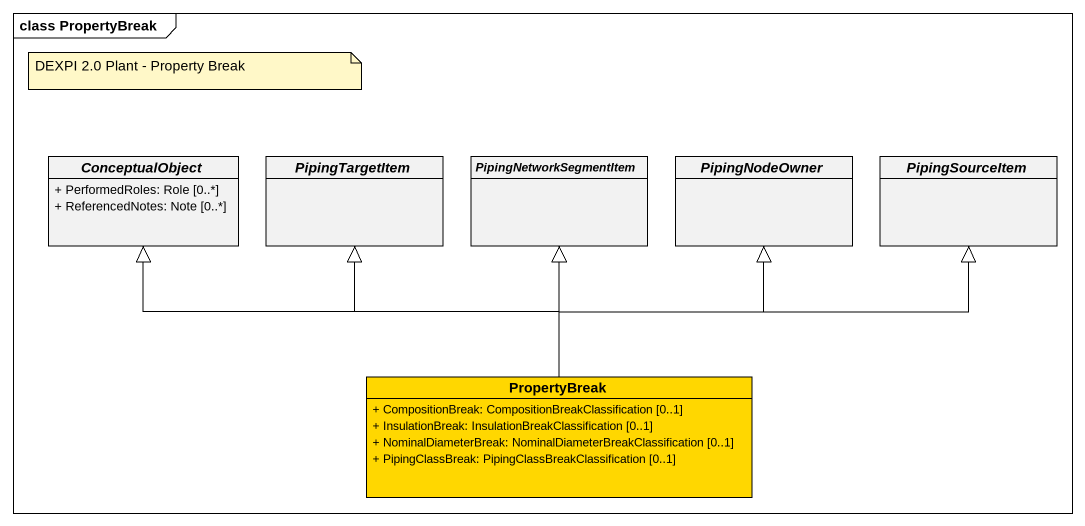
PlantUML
@startuml
mainframe class PropertyBreak
hide circle
hide empty members
skinparam classAttributeIconSize 0
abstract class ConceptualObject {
  + PerformedRoles: Role [0..*]
  + ReferencedNotes: Note [0..*]
}
abstract class PipingTargetItem
abstract class PipingNetworkSegmentItem
abstract class PipingNodeOwner
abstract class PipingSourceItem
class PropertyBreak #FFD700 {
  + CompositionBreak: CompositionBreakClassification [0..1]
  + InsulationBreak: InsulationBreakClassification [0..1]
  + NominalDiameterBreak: NominalDiameterBreakClassification [0..1]
  + PipingClassBreak: PipingClassBreakClassification [0..1]
}
PropertyBreak -left-|> ConceptualObject
PropertyBreak -up-|> PipingTargetItem
PropertyBreak -up-|> PipingNetworkSegmentItem
PropertyBreak -up-|> PipingNodeOwner
PropertyBreak -right-|> PipingSourceItem
note as N1
  DEXPI 2.0 Plant - Property Break
end note
@enduml
